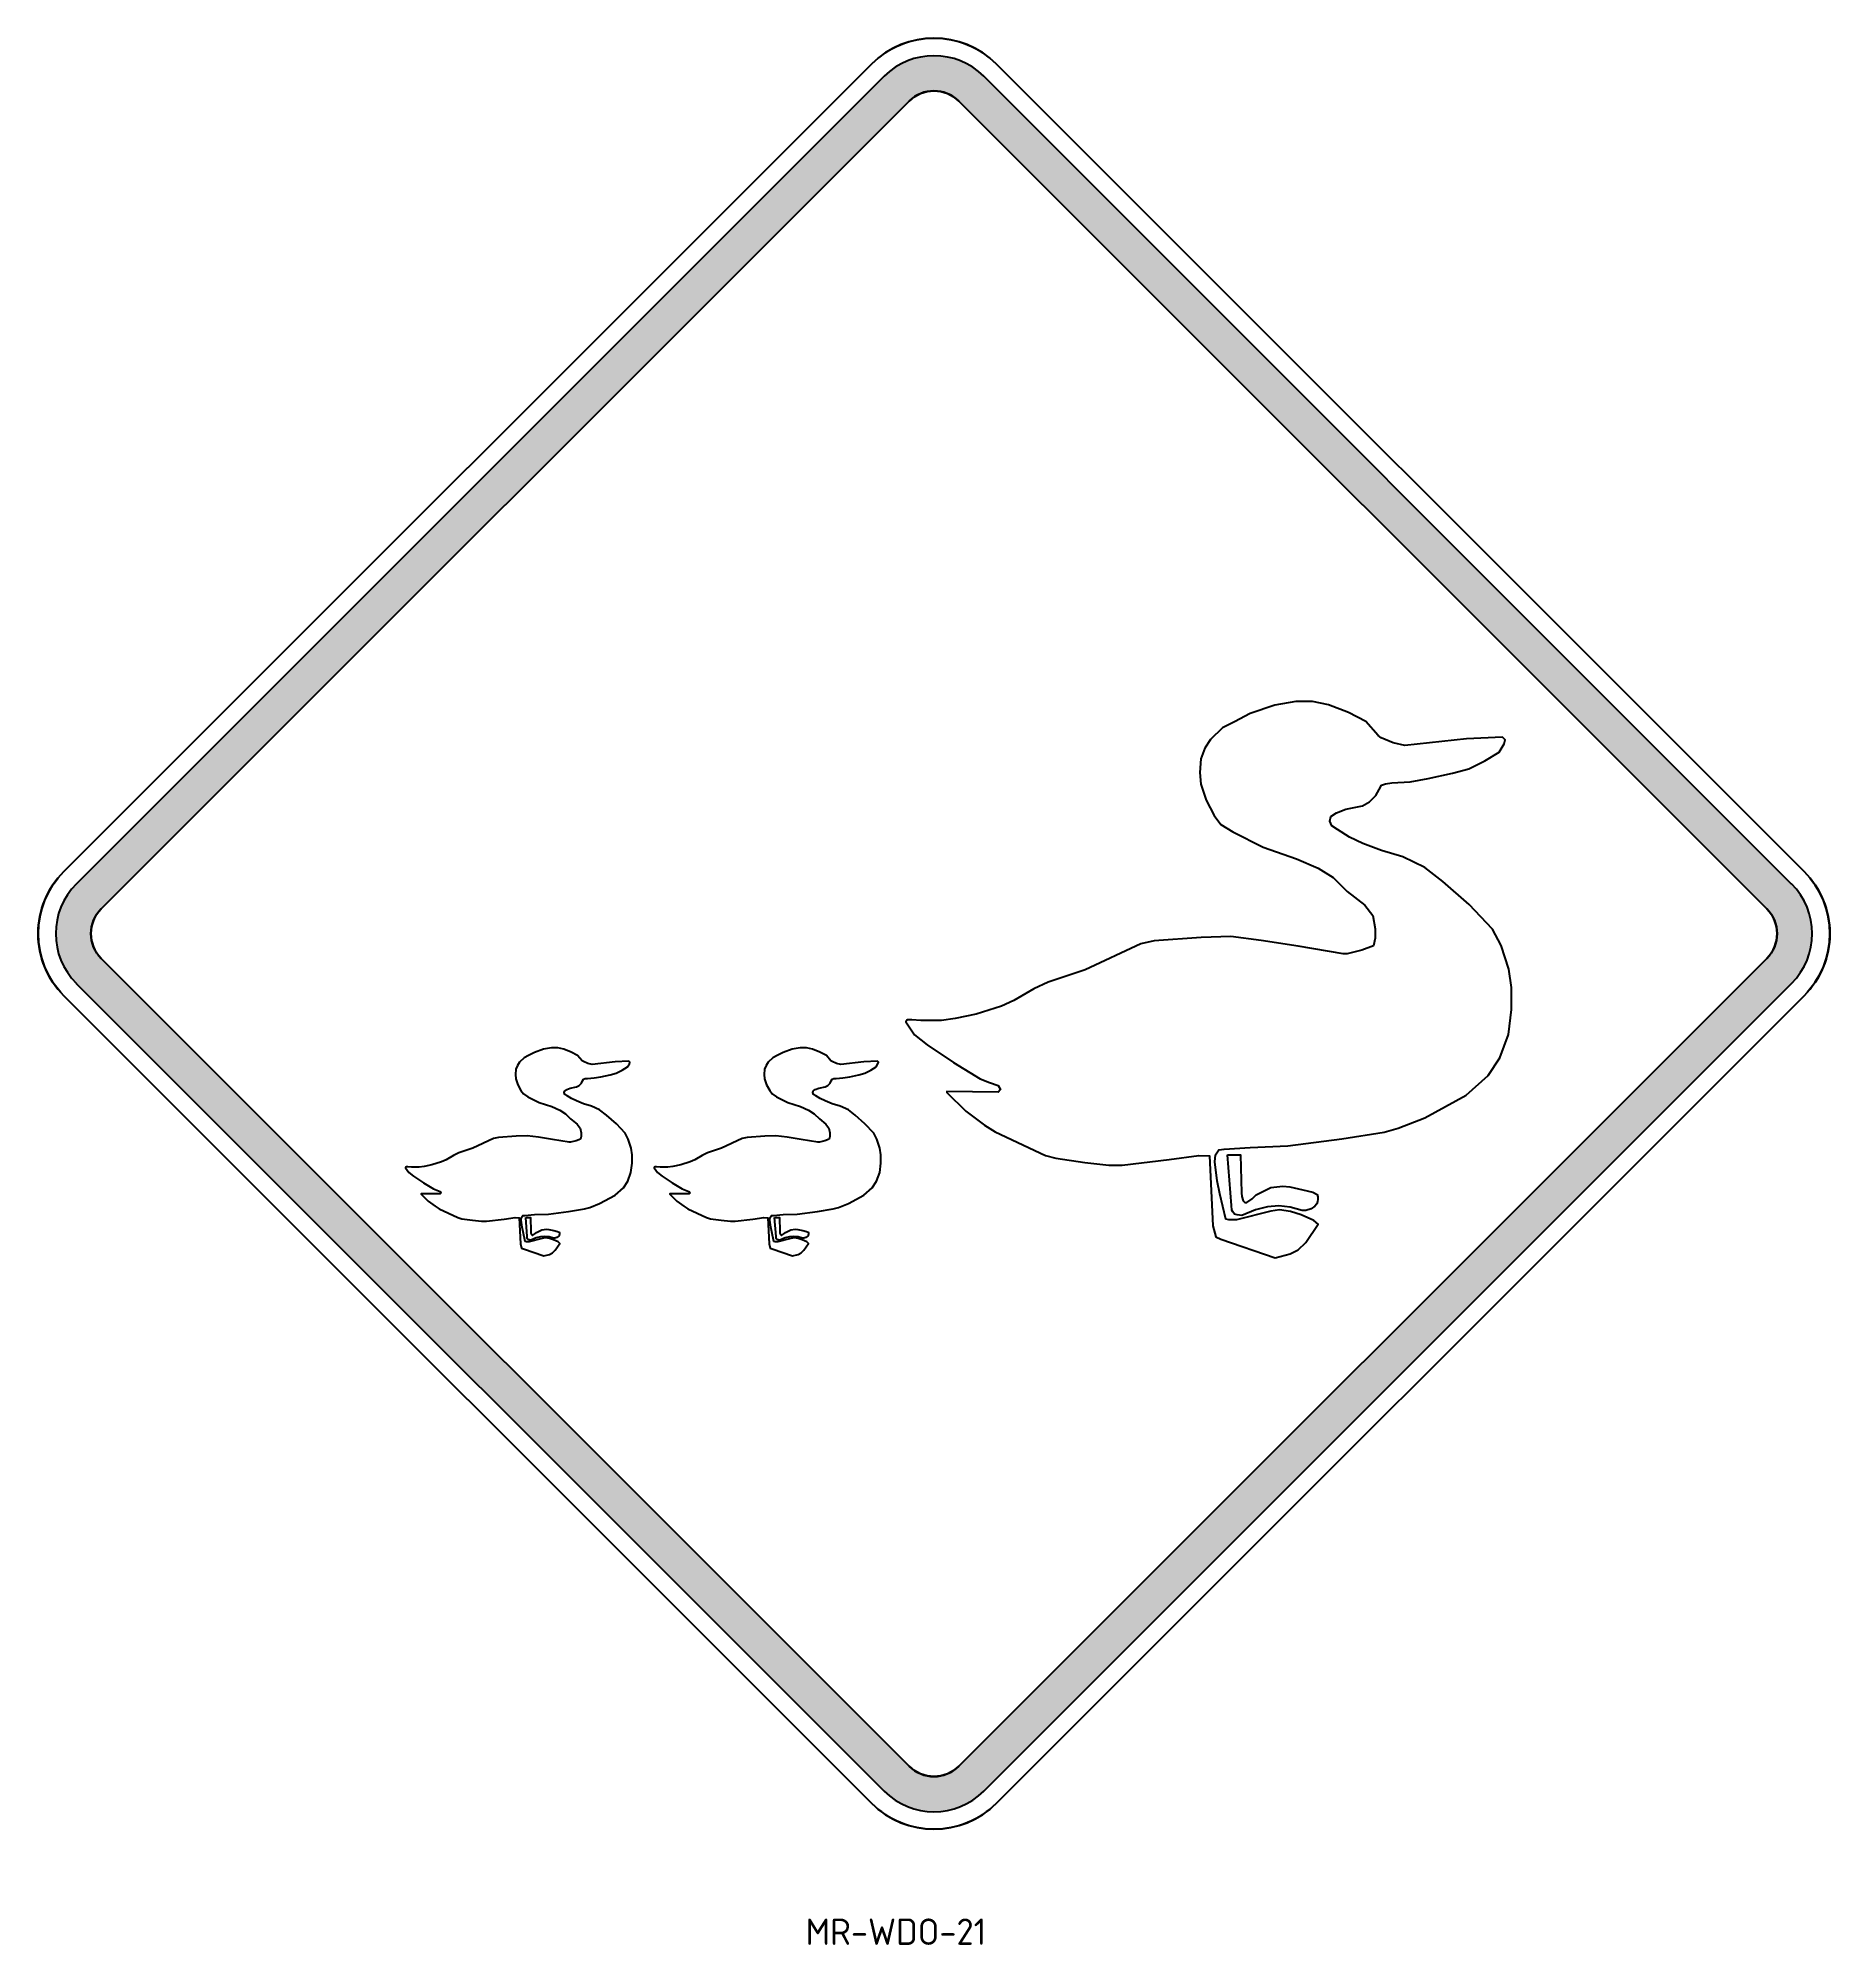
# Model space of a CAD drawing. Extents: x 141 to 345, y 47 to 264.
import ezdxf

# ---------------------------------------------------------------- set-up
doc = ezdxf.new("R2010")
doc.units = 0
doc.linetypes.add('CENTERX2', pattern=[101.6, 63.5, -12.7, 12.7, -12.7])
for name, color, linetype in [('L25', 1, 'CONTINUOUS'), ('L35', 3, 'CONTINUOUS'), ('T25', 1, 'CONTINUOUS'), ('TBLK25', 1, 'CONTINUOUS')]:
    doc.layers.add(name, color=color, linetype=linetype)
doc.styles.add('ISO', font='iso3098b.shx')

msp = doc.modelspace()

# ---------------------------------------------------------------- hatches: boundary and pattern name
at = {"layer": 'TBLK25', "linetype": 'CENTERX2'}
h = msp.add_hatch(color=256, dxfattribs=at)
h.paths.add_polyline_path([(337.38, 165.17, -0.198872), (338.55, 162.34), (342.55, 162.34, 0.198872), (340.21, 167.99), (248.29, 259.92, 0.198882), (242.63, 262.26), (242.63, 258.26, -0.198897), (245.46, 257.09)])
h.paths.add_polyline_path([(239.8, 257.09, -0.198928), (242.63, 258.26), (242.63, 262.26, 0.198943), (236.97, 259.92), (145.05, 167.99, 0.198872), (142.71, 162.34), (146.71, 162.34, -0.198872), (147.88, 165.17)])
h.paths.add_polyline_path([(236.97, 64.76, 0.198952), (242.63, 62.41), (242.63, 66.41, -0.198952), (239.8, 67.59), (147.88, 159.51, -0.198952), (146.71, 162.34), (142.71, 162.34, 0.198952), (145.05, 156.68)])
h.paths.add_polyline_path([(245.46, 67.59, -0.198872), (242.63, 66.41), (242.63, 62.41, 0.198872), (248.29, 64.76), (340.21, 156.68, 0.198952), (342.55, 162.34), (338.55, 162.34, -0.198952), (337.38, 159.51)])

# ---------------------------------------------------------------- linework, layer by layer
at = {"layer": 'L25'}
for points in [[(235.56, 63.34), (143.64, 155.27, -0.414214), (143.64, 169.41), (235.56, 261.33, -0.414214), (249.7, 261.33), (341.63, 169.41, -0.414214), (341.63, 155.27), (249.7, 63.34, -0.414214)], [(239.81, 67.59), (147.88, 159.51, -0.414214), (147.88, 165.16), (239.81, 257.09, -0.414214), (245.46, 257.09), (337.38, 165.16, -0.414214), (337.38, 159.51), (245.46, 67.59, -0.414214)]]:
    msp.add_lwpolyline(points, format="xyb", close=True, dxfattribs=at)
at = {"layer": 'L35'}
for p, q in [((235.56, 261.33), (143.64, 169.41)), ((341.63, 169.41), (249.7, 261.33)), ((143.64, 155.27), (235.56, 63.34)), ((249.7, 63.34), (341.63, 155.27))]:
    msp.add_line(p, q, dxfattribs=at)
for points in [[(307.33, 184.71), (303.2, 184.51), (296.19, 183.74), (294.89, 184.07), (293.52, 184.63), (293.15, 184.88), (291.78, 186.5), (289.79, 187.51), (287.52, 188.4), (285.7, 188.76), (283.8, 188.76), (281.41, 188.36), (278.61, 187.39), (276.83, 186.45), (275.46, 185.77), (274.08, 184.43), (273.43, 183.46), (272.99, 182.24), (272.86, 180.67), (272.99, 179.37), (273.59, 177.55), (274.52, 175.77), (275.25, 174.76), (276.63, 173.91), (280.07, 172.17), (283.88, 170.87), (286.35, 169.78), (288.05, 168.72), (289.63, 167.15), (291.66, 165.57), (292.55, 164.39), (292.83, 162.9), (292.83, 161.84), (292.63, 160.95), (291.29, 160.47), (289.63, 160.06), (289.18, 160.06), (284.08, 160.91), (279.87, 161.56), (276.39, 162), (273.03, 161.92), (267.68, 161.52), (266.18, 161.19), (259.82, 158.24), (255.61, 156.82), (253.99, 156.05), (251.72, 154.72), (250.31, 154.07), (247.43, 153.18), (245.04, 152.69), (243.5, 152.45), (241.15, 152.45), (240.1, 152.53), (239.57, 152.53), (239.41, 152.29), (240.43, 150.83), (241.84, 149.7), (244.84, 147.67), (247.88, 145.81), (248.93, 145.41), (249.94, 145.04), (250.19, 144.6), (249.94, 144.31), (244.11, 144.36), (244.11, 144.27), (246.26, 142.13), (248.36, 140.55), (249.58, 139.78), (255.33, 137.11), (256.5, 136.79), (259.78, 136.3), (262.54, 135.98), (264.04, 135.98), (269.38, 136.62), (272.78, 137.11), (273.96, 137.07), (274.36, 129.09), (274.69, 127.84), (275.25, 127.56), (281.45, 125.45), (283.15, 125.9), (284.08, 126.34), (284.93, 127.19), (286.35, 129.26), (285.86, 129.7), (284.41, 130.35), (283.19, 130.71), (281.94, 130.92), (280.96, 130.75), (277.04, 129.78), (276.18, 129.78), (275.82, 129.86), (275.17, 132.74), (274.85, 134.19), (274.57, 136.38), (274.65, 137.15), (275.05, 137.72), (275.66, 137.8), (278.61, 138), (282.87, 138.2), (289.02, 138.97), (293.84, 139.74), (295.46, 140.19), (298.46, 141.36), (303.16, 143.95), (305.67, 146.18), (307, 148.2), (307.98, 150.87), (308.34, 153.71), (308.34, 156.22), (308.02, 158.28), (307.17, 160.99), (306.19, 162.85), (303.52, 165.65), (300.52, 168.28), (298.46, 169.86), (295.99, 171.07), (293.56, 171.8), (291.41, 172.61), (289.91, 173.34), (288.54, 174.19), (287.89, 174.63), (287.65, 175.16), (287.77, 175.69), (288.42, 176.09), (289.47, 176.5), (291.37, 176.9), (292.18, 177.35), (292.91, 178.08), (293.28, 178.76), (293.56, 179.25), (294, 179.41), (294.73, 179.49), (296.8, 179.61), (298.86, 179.98), (301.62, 180.59), (303.48, 181.11), (305.3, 182), (306.92, 183.01), (307.49, 183.95), (307.61, 184.39)], [(207.91, 147.82), (206.36, 147.75), (203.74, 147.46), (203.26, 147.58), (202.74, 147.79), (202.61, 147.88), (202.09, 148.49), (201.35, 148.87), (200.5, 149.2), (199.82, 149.34), (199.11, 149.34), (198.22, 149.18), (197.17, 148.82), (196.51, 148.47), (195.99, 148.22), (195.48, 147.72), (195.23, 147.35), (195.07, 146.9), (195.02, 146.31), (195.07, 145.82), (195.29, 145.14), (195.64, 144.48), (195.92, 144.1), (196.43, 143.78), (197.72, 143.13), (199.14, 142.65), (200.06, 142.24), (200.7, 141.84), (201.29, 141.25), (202.05, 140.66), (202.38, 140.22), (202.49, 139.66), (202.49, 139.27), (202.41, 138.94), (201.91, 138.76), (201.29, 138.6), (201.12, 138.6), (199.22, 138.92), (197.64, 139.16), (196.34, 139.33), (195.08, 139.3), (193.08, 139.15), (192.52, 139.03), (190.15, 137.92), (188.57, 137.39), (187.97, 137.11), (187.12, 136.61), (186.59, 136.36), (185.51, 136.03), (184.62, 135.85), (184.04, 135.76), (183.17, 135.76), (182.77, 135.79), (182.57, 135.79), (182.51, 135.7), (182.89, 135.15), (183.42, 134.73), (184.54, 133.97), (185.68, 133.28), (186.07, 133.13), (186.45, 132.99), (186.54, 132.82), (186.45, 132.72), (184.27, 132.73), (184.27, 132.7), (185.07, 131.9), (185.86, 131.31), (186.32, 131.02), (188.47, 130.02), (188.9, 129.9), (190.13, 129.72), (191.16, 129.6), (191.72, 129.6), (193.72, 129.84), (194.99, 130.02), (195.43, 130.01), (195.58, 127.03), (195.7, 126.56), (195.92, 126.45), (198.23, 125.66), (198.87, 125.83), (199.22, 126), (199.53, 126.31), (200.06, 127.09), (199.88, 127.25), (199.34, 127.49), (198.88, 127.63), (198.41, 127.71), (198.05, 127.65), (196.58, 127.28), (196.26, 127.28), (196.13, 127.31), (195.89, 128.39), (195.76, 128.93), (195.66, 129.75), (195.69, 130.04), (195.84, 130.25), (196.07, 130.28), (197.17, 130.36), (198.76, 130.43), (201.06, 130.72), (202.87, 131.01), (203.47, 131.17), (204.59, 131.61), (206.35, 132.58), (207.29, 133.41), (207.79, 134.17), (208.15, 135.17), (208.29, 136.23), (208.29, 137.17), (208.17, 137.94), (207.85, 138.95), (207.48, 139.65), (206.49, 140.69), (205.36, 141.68), (204.59, 142.27), (203.67, 142.72), (202.76, 142.99), (201.96, 143.3), (201.4, 143.57), (200.88, 143.89), (200.64, 144.05), (200.55, 144.25), (200.59, 144.45), (200.84, 144.6), (201.23, 144.75), (201.94, 144.9), (202.25, 145.07), (202.52, 145.34), (202.65, 145.6), (202.76, 145.78), (202.93, 145.84), (203.2, 145.87), (203.97, 145.92), (204.74, 146.05), (205.77, 146.28), (206.47, 146.48), (207.15, 146.81), (207.76, 147.19), (207.97, 147.54), (208.01, 147.7)], [(236.2, 147.82), (234.66, 147.75), (232.04, 147.46), (231.55, 147.58), (231.04, 147.79), (230.9, 147.88), (230.39, 148.49), (229.65, 148.87), (228.8, 149.2), (228.12, 149.34), (227.4, 149.34), (226.51, 149.18), (225.47, 148.82), (224.8, 148.47), (224.29, 148.22), (223.77, 147.72), (223.53, 147.35), (223.36, 146.9), (223.32, 146.31), (223.36, 145.82), (223.59, 145.14), (223.94, 144.48), (224.21, 144.1), (224.72, 143.78), (226.01, 143.13), (227.44, 142.65), (228.36, 142.24), (228.99, 141.84), (229.59, 141.25), (230.34, 140.66), (230.68, 140.22), (230.78, 139.66), (230.78, 139.27), (230.71, 138.94), (230.21, 138.76), (229.59, 138.6), (229.42, 138.6), (227.51, 138.92), (225.94, 139.16), (224.63, 139.33), (223.38, 139.3), (221.38, 139.15), (220.82, 139.03), (218.44, 137.92), (216.87, 137.39), (216.26, 137.11), (215.41, 136.61), (214.88, 136.36), (213.81, 136.03), (212.91, 135.85), (212.34, 135.76), (211.46, 135.76), (211.07, 135.79), (210.87, 135.79), (210.81, 135.7), (211.19, 135.15), (211.72, 134.73), (212.84, 133.97), (213.97, 133.28), (214.37, 133.13), (214.75, 132.99), (214.84, 132.82), (214.75, 132.72), (212.57, 132.73), (212.57, 132.7), (213.37, 131.9), (214.16, 131.31), (214.61, 131.02), (216.76, 130.02), (217.2, 129.9), (218.43, 129.72), (219.46, 129.6), (220.02, 129.6), (222.01, 129.84), (223.29, 130.02), (223.73, 130.01), (223.88, 127.03), (224, 126.56), (224.21, 126.45), (226.53, 125.66), (227.16, 125.83), (227.51, 126), (227.83, 126.31), (228.36, 127.09), (228.18, 127.25), (227.63, 127.49), (227.18, 127.63), (226.71, 127.71), (226.35, 127.65), (224.88, 127.28), (224.56, 127.28), (224.42, 127.31), (224.18, 128.39), (224.06, 128.93), (223.95, 129.75), (223.98, 130.04), (224.13, 130.25), (224.36, 130.28), (225.47, 130.36), (227.06, 130.43), (229.36, 130.72), (231.16, 131.01), (231.77, 131.17), (232.89, 131.61), (234.64, 132.58), (235.58, 133.41), (236.08, 134.17), (236.45, 135.17), (236.58, 136.23), (236.58, 137.17), (236.46, 137.94), (236.14, 138.95), (235.78, 139.65), (234.78, 140.69), (233.66, 141.68), (232.89, 142.27), (231.96, 142.72), (231.05, 142.99), (230.25, 143.3), (229.69, 143.57), (229.18, 143.89), (228.93, 144.05), (228.84, 144.25), (228.89, 144.45), (229.13, 144.6), (229.52, 144.75), (230.24, 144.9), (230.54, 145.07), (230.81, 145.34), (230.95, 145.6), (231.05, 145.78), (231.22, 145.84), (231.49, 145.87), (232.27, 145.92), (233.04, 146.05), (234.07, 146.28), (234.76, 146.48), (235.45, 146.81), (236.05, 147.19), (236.26, 147.54), (236.31, 147.7)], [(276.02, 137.17), (277.52, 137.17), (277.62, 132.86), (277.64, 132.41), (277.79, 131.95), (277.99, 131.73), (278.24, 131.73), (278.84, 132.15), (279.3, 132.6), (280.97, 133.44), (282.32, 133.59), (283.1, 133.51), (284.61, 133.19), (285.75, 132.91), (286.21, 132.66), (286.3, 132.4), (286.3, 132.08), (286.25, 131.86), (286.18, 131.58), (285.96, 131.31), (285.53, 131.01), (284.93, 130.83), (284.51, 130.83), (283.15, 131.21), (281.87, 131.36), (280.57, 131.25), (279.22, 130.92), (277.64, 130.28), (277.12, 130.32), (276.82, 130.43), (276.62, 130.67), (276.52, 130.88), (276.49, 131.41)], [(196.18, 130.05), (196.74, 130.05), (196.77, 128.43), (196.78, 128.27), (196.84, 128.09), (196.91, 128.01), (197, 128.01), (197.23, 128.17), (197.4, 128.33), (198.02, 128.65), (198.53, 128.71), (198.82, 128.68), (199.39, 128.56), (199.81, 128.45), (199.98, 128.36), (200.02, 128.26), (200.02, 128.14), (200, 128.06), (199.97, 127.96), (199.89, 127.86), (199.73, 127.74), (199.51, 127.68), (199.35, 127.68), (198.84, 127.82), (198.36, 127.87), (197.87, 127.83), (197.37, 127.71), (196.78, 127.47), (196.59, 127.48), (196.47, 127.53), (196.4, 127.61), (196.36, 127.69), (196.35, 127.89)], [(224.5, 130.05), (225.06, 130.05), (225.1, 128.43), (225.1, 128.27), (225.16, 128.09), (225.23, 128.01), (225.33, 128.01), (225.55, 128.17), (225.72, 128.33), (226.35, 128.65), (226.85, 128.71), (227.14, 128.68), (227.71, 128.56), (228.13, 128.45), (228.31, 128.36), (228.34, 128.26), (228.34, 128.14), (228.32, 128.06), (228.3, 127.96), (228.21, 127.86), (228.05, 127.74), (227.83, 127.68), (227.67, 127.68), (227.16, 127.82), (226.68, 127.87), (226.2, 127.83), (225.69, 127.71), (225.1, 127.47), (224.91, 127.48), (224.8, 127.53), (224.72, 127.61), (224.69, 127.69), (224.67, 127.89)]]:
    msp.add_lwpolyline(points, close=True, dxfattribs=at)
for centre, start, end in [((242.63, 254.26), 45, 135), ((150.71, 162.34), 135, 225), ((334.55, 162.34), 315, 45), ((242.63, 70.41), 225, 315)]:
    msp.add_arc(centre, 10, start, end, dxfattribs=at)
at = {"layer": 'TBLK25', "color": 1}
for p, q in [((236.97, 259.92), (145.05, 167.99)), ((340.21, 167.99), (248.29, 259.92)), ((239.8, 257.09), (147.88, 165.17)), ((337.38, 165.17), (245.46, 257.09)), ((147.88, 159.51), (239.8, 67.59)), ((245.46, 67.59), (337.38, 159.51)), ((145.05, 156.68), (236.97, 64.76)), ((248.29, 64.76), (340.21, 156.68))]:
    msp.add_line(p, q, dxfattribs=at)
for centre, radius, start, end in [((242.63, 254.26), 8, 45, 135), ((242.63, 254.26), 4, 45, 135), ((150.71, 162.34), 8, 135, 225), ((334.55, 162.34), 8, 315, 45), ((150.71, 162.34), 4, 135, 225), ((334.55, 162.34), 4, 315, 45), ((242.63, 70.41), 4, 225, 315), ((242.63, 70.41), 8, 225, 315)]:
    msp.add_arc(centre, radius, start, end, dxfattribs=at)

# ---------------------------------------------------------------- texts
at = {"layer": 'T25', "color": 3, "style": 'ISO'}
msp.add_text('                        MR-WDO-21', height=3, dxfattribs=at).set_placement((184.31, 47.25))

doc.saveas('drawing.dxf')
